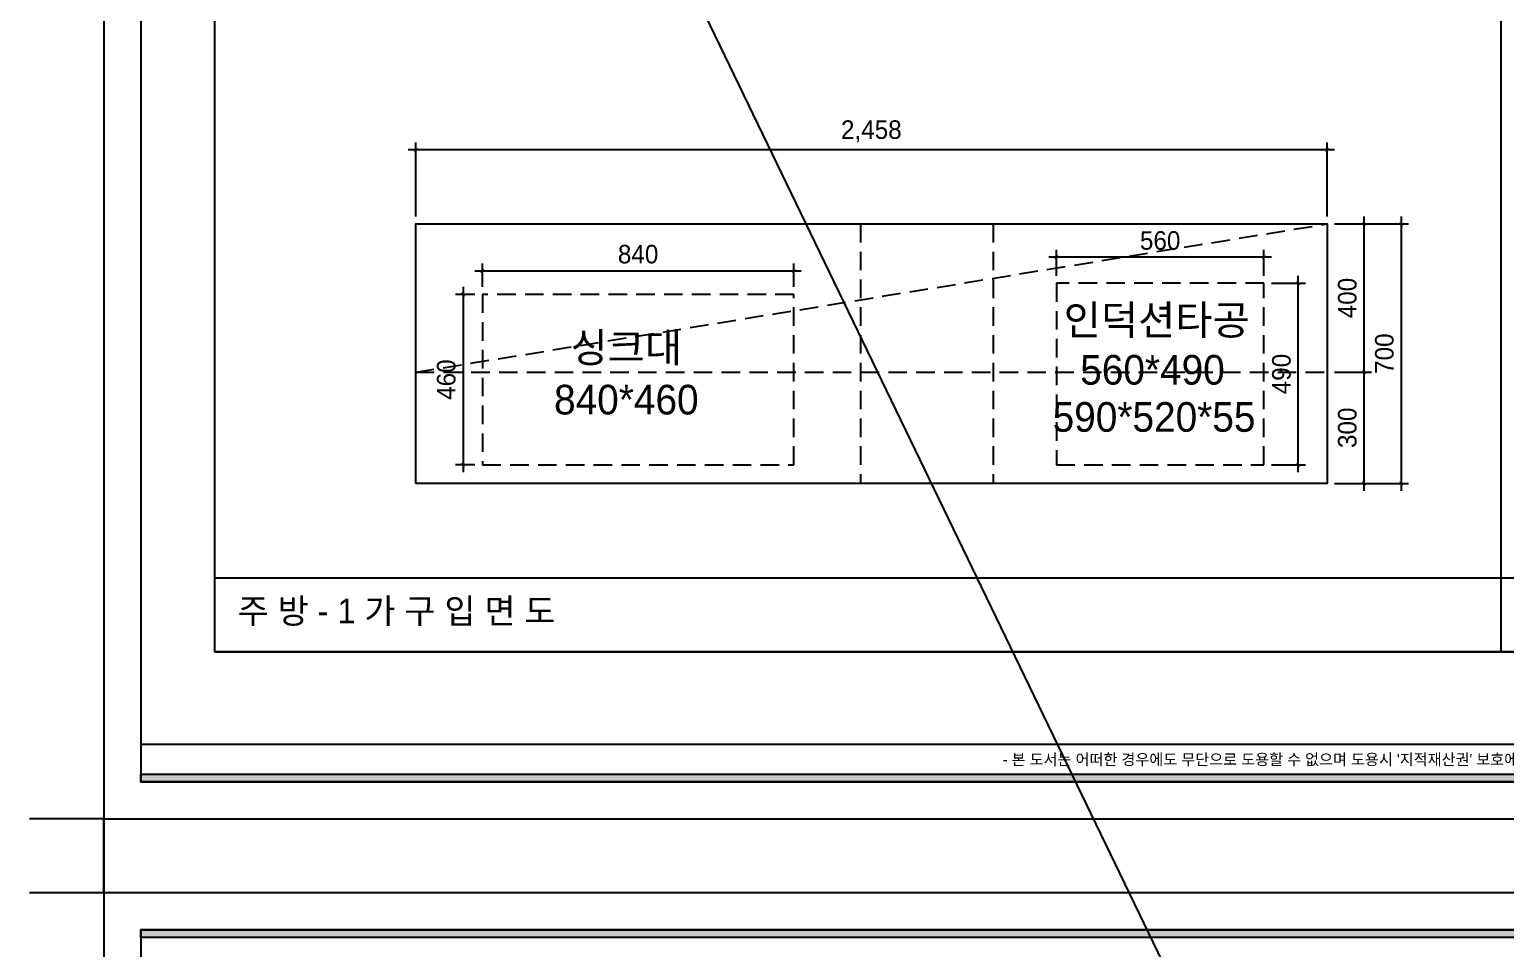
# Model space of a CAD drawing. Header units: inches. Extents: x 7740 to 83056, y -9304 to 75068.
# Drawn here: x 74256 to 78237, y 45806 to 48285 of the extents above; entities that cross this region are included whole.
import ezdxf
from ezdxf.enums import TextEntityAlignment as Align

# ---------------------------------------------------------------- set-up
doc = ezdxf.new("R2010")
doc.units = ezdxf.units.IN
doc.header["$LTSCALE"] = 50
doc.header["$MEASUREMENT"] = 0
doc.linetypes.add('DASHEDX2', pattern=[1.5, 1, -0.5])
for name, color, linetype in [('0-ELC TEXT', 7, 'Continuous'), ('0-SHEET', 7, 'Continuous'), ('06-FUR', 6, 'Continuous'), ('07-DIM', 5, 'Continuous'), ('F-SYM', 7, 'Continuous'), ('FORM(YOURNAME)-11', 1, 'Continuous')]:
    doc.layers.add(name, color=color, linetype=linetype)
doc.styles.add('HY울릉도L', font='Dotum.ttf')
doc.styles.add('YOURNAME', font='HY울릉도M.TTF')
doc.styles.add('코레일둥고', font='Korail_Round_Gothic_Medium.ttf')
doc.dimstyles.new('20', dxfattribs={"dimscale": 20, "dimtxt": 2.5, "dimasz": 1, "dimexe": 1, "dimexo": 1, "dimgap": 1, "dimtad": 1, "dimdec": 0, "dimrnd": 0.05, "dimdsep": 46, "dimlunit": 6, "dimtxsty": 'HY울릉도L', "dimblk": 'ARCHTICK', "dimcen": 2.5, "dimdle": 1, "dimclrd": 133, "dimclre": 133, "dimclrt": 30, "dimadec": 0, "dimazin": 0, "dimtfac": 1, "dimtdec": 0, "dimtix": 1, "dimtmove": 2, "dimatfit": 3, "dimldrblk": 'ARCHTICK', "dimfxl": 0, "dimlwd": -1, "dimlwe": -1, "dimarcsym": 0})

# ---------------------------------------------------------------- blocks, each defined once
blk = doc.blocks.new('FORM-PLAN')
at = {"layer": 'FORM(YOURNAME)-11'}
h = blk.add_hatch(color=256, dxfattribs=at)
h.dxf.hatch_style = 1
h.paths.add_polyline_path([(-71444, 55115), (10556, 55115), (10556, 54915), (-71444, 54915)])
h.paths.add_polyline_path([(-71444, -2085), (10556, -2085), (10556, -2285), (-71444, -2285)])
at = {"layer": 'Defpoints', "color": 158}
blk.add_line((1346, -1285), (-71444, -1285), dxfattribs=at)
at = {"layer": 'Defpoints', "color": 1}
for points in [[(-72444, 58115), (-72444, 56115), (-74444, 56115)], [(-72444, -5285), (-72444, -3285), (-74444, -3285)]]:
    blk.add_lwpolyline(points, dxfattribs=at)
at = {"layer": 'Defpoints', "color": 158}
for points in [[(-71444, -2285), (10556, -2285), (10556, 55115), (-71444, 55115)], [(-69444, 53115), (-64, 53115), (-64, 1215), (-69444, 1215)]]:
    blk.add_lwpolyline(points, close=True, dxfattribs=at)
at = {"layer": 'FORM(YOURNAME)-11', "color": 250}
blk.add_lwpolyline([(-72444, -3285), (11556, -3285), (11556, 56115), (-72444, 56115)], close=True, dxfattribs=at)
at = {"layer": 'FORM(YOURNAME)-11'}
for points in [[(-71444, 55115), (10556, 55115), (10556, 54915), (-71444, 54915)], [(-71444, -2085), (10556, -2085), (10556, -2285), (-71444, -2285)]]:
    blk.add_lwpolyline(points, close=True, dxfattribs=at)
at = {"layer": 'FORM(YOURNAME)-11', "color": 1, "style": 'YOURNAME'}
blk.add_text("- 본 도서는 어떠한 경우에도 무단으로 도용할 수 없으며 도용시 '지적재산권' 보호에 관한 법률에 의거, 법적 분쟁이 발생합니다.  또한 본 도서에 관한 모든 저작권은 당사에 있습니다. -", height=300, dxfattribs=at).set_placement((-32990, -1685), align=Align.MIDDLE_CENTER)
at = {"layer": 'FORM(YOURNAME)-11', "color": 3, "style": 'YOURNAME'}
for tag, height, p in [('1', 450, (9905, 18188)), ('2', 450, (9905, 17544)), ('3', 450, (9905, 16257)), ('4', 450, (9905, 14326)), ('5', 515, (9905, 12009)), ('6', 515, (9905, 9757)), ('7', 515, (9905, 7504)), ('8', 515, (9905, 5252)), ('9', 515, (9905, 2999)), ('10', 515, (5655, 811)), ('11', 515, (9905, 747)), ('12', 515, (5655, -1441)), ('13', 515, (9905, -1441))]:
    blk.add_attdef(tag, text='', height=height, dxfattribs=at).set_placement(p, align=Align.MIDDLE_RIGHT)
blk = doc.blocks.new('*U815')
at = {"layer": 'F-SYM', "xscale": 0.1, "yscale": 0.1, "zscale": 0.1}
blk.add_blockref('FORM-PLAN', (81700.2, 46484.2), dxfattribs=at)
blk = doc.blocks.new('_ARCHTICK')
at = {"color": 0, "linetype": 'ByBlock', "const_width": 0.075}
blk.add_lwpolyline([(-0.25, -0.25), (0.25, 0.25)], dxfattribs=at)
blk = doc.blocks.new('*D606')
at = {"layer": '07-DIM', "color": 133}
for p, q in [((77955.3, 47780.5), (77955.3, 47040.5)), ((77775.3, 47760.5), (77975.3, 47760.5)), ((77775.3, 47060.5), (77975.3, 47060.5))]:
    blk.add_line(p, q, dxfattribs=at)
at = {"layer": 'Defpoints', "color": 0}
for p in [(77755.3, 47760.5), (77755.3, 47060.5), (77955.3, 47060.5)]:
    blk.add_point(p, dxfattribs=at)
at = {"layer": '07-DIM', "color": 133, "xscale": 20, "yscale": 20, "zscale": 20}
for p, rotation in [((77955.3, 47760.5), 90), ((77955.3, 47060.5), 270)]:
    blk.add_blockref('_ARCHTICK', p, dxfattribs=dict(at, rotation=rotation))
at = {"layer": '07-DIM', "color": 30, "insert": (77910.2, 47410.5), "char_height": 50, "attachment_point": 5, "rotation": 90, "style": 'HY울릉도L'}
blk.add_mtext('700', dxfattribs=at)
blk = doc.blocks.new('*D607')
at = {"layer": '07-DIM', "color": 133}
for p, q in [((77855.3, 47040.5), (77855.3, 47380.5)), ((77775.3, 47360.5), (77875.3, 47360.5)), ((77775.3, 47060.5), (77875.3, 47060.5))]:
    blk.add_line(p, q, dxfattribs=at)
at = {"layer": 'Defpoints', "color": 0}
for p in [(77755.3, 47360.5), (77855.3, 47360.5), (77755.3, 47060.5)]:
    blk.add_point(p, dxfattribs=at)
at = {"layer": '07-DIM', "color": 133, "xscale": 20, "yscale": 20, "zscale": 20}
for p, rotation in [((77855.3, 47360.5), 90), ((77855.3, 47060.5), 270)]:
    blk.add_blockref('_ARCHTICK', p, dxfattribs=dict(at, rotation=rotation))
at = {"layer": '07-DIM', "color": 30, "insert": (77810.2, 47210.5), "char_height": 50, "attachment_point": 5, "rotation": 90, "style": 'HY울릉도L'}
blk.add_mtext('300', dxfattribs=at)
blk = doc.blocks.new('*D608')
at = {"layer": '07-DIM', "color": 133}
for p, q in [((77855.3, 47340.5), (77855.3, 47780.5)), ((77775.3, 47760.5), (77875.3, 47760.5)), ((77775.3, 47360.5), (77875.3, 47360.5))]:
    blk.add_line(p, q, dxfattribs=at)
at = {"layer": 'Defpoints', "color": 0}
for p in [(77755.3, 47760.5), (77855.3, 47760.5), (77755.3, 47360.5)]:
    blk.add_point(p, dxfattribs=at)
at = {"layer": '07-DIM', "color": 133, "xscale": 20, "yscale": 20, "zscale": 20}
for p, rotation in [((77855.3, 47760.5), 90), ((77855.3, 47360.5), 270)]:
    blk.add_blockref('_ARCHTICK', p, dxfattribs=dict(at, rotation=rotation))
at = {"layer": '07-DIM', "color": 30, "insert": (77810.2, 47560.5), "char_height": 50, "attachment_point": 5, "rotation": 90, "style": 'HY울릉도L'}
blk.add_mtext('400', dxfattribs=at)
blk = doc.blocks.new('*D609')
at = {"layer": '07-DIM', "color": 133}
for p, q in [((75297.3, 47780.5), (75297.3, 47980.5)), ((77755.3, 47780.5), (77755.3, 47980.5)), ((77775.3, 47960.5), (75277.3, 47960.5))]:
    blk.add_line(p, q, dxfattribs=at)
at = {"layer": 'Defpoints', "color": 0}
for p in [(75297.3, 47960.5), (75297.3, 47760.5), (77755.3, 47760.5)]:
    blk.add_point(p, dxfattribs=at)
at = {"layer": '07-DIM', "color": 133, "xscale": 20, "yscale": 20, "zscale": 20, "rotation": 180}
blk.add_blockref('_ARCHTICK', (75297.3, 47960.5), dxfattribs=at)
at = {"layer": '07-DIM', "color": 133, "xscale": 20, "yscale": 20, "zscale": 20}
blk.add_blockref('_ARCHTICK', (77755.3, 47960.5), dxfattribs=at)
at = {"layer": '07-DIM', "color": 30, "insert": (76526.3, 48010.3), "char_height": 50, "attachment_point": 5, "style": 'HY울릉도L'}
blk.add_mtext('2,458', dxfattribs=at)
blk = doc.blocks.new('*U816')
at = {"layer": 'F-SYM', "xscale": 0.1, "yscale": 0.1, "zscale": 0.1}
blk.add_blockref('FORM-PLAN', (81700.2, 40344.2), dxfattribs=at)
blk = doc.blocks.new('*D779')
at = {"layer": '06-FUR', "color": 133}
for p, q in [((75477.3, 47590.5), (75477.3, 47653.7)), ((76317.3, 47590.5), (76317.3, 47653.7)), ((75457.3, 47633.7), (76337.3, 47633.7))]:
    blk.add_line(p, q, dxfattribs=at)
at = {"layer": 'Defpoints', "color": 0}
for p in [(76317.3, 47633.7), (75477.3, 47570.5), (76317.3, 47570.5)]:
    blk.add_point(p, dxfattribs=at)
at = {"layer": '06-FUR', "color": 133, "xscale": 20, "yscale": 20, "zscale": 20, "rotation": 180}
blk.add_blockref('_ARCHTICK', (75477.3, 47633.7), dxfattribs=at)
at = {"layer": '06-FUR', "color": 133, "xscale": 20, "yscale": 20, "zscale": 20}
blk.add_blockref('_ARCHTICK', (76317.3, 47633.7), dxfattribs=at)
at = {"layer": '06-FUR', "color": 30, "insert": (75897.3, 47678.7), "char_height": 50, "attachment_point": 5, "style": 'HY울릉도L'}
blk.add_mtext('840', dxfattribs=at)
blk = doc.blocks.new('*D780')
at = {"layer": '06-FUR', "color": 133}
for p, q in [((75425.1, 47590.5), (75425.1, 47090.5)), ((75457.3, 47570.5), (75405.1, 47570.5)), ((75457.3, 47110.5), (75405.1, 47110.5))]:
    blk.add_line(p, q, dxfattribs=at)
at = {"layer": 'Defpoints', "color": 0}
for p in [(75477.3, 47570.5), (75425.1, 47110.5), (75477.3, 47110.5)]:
    blk.add_point(p, dxfattribs=at)
at = {"layer": '06-FUR', "color": 133, "xscale": 20, "yscale": 20, "zscale": 20}
for p, rotation in [((75425.1, 47570.5), 90), ((75425.1, 47110.5), 270)]:
    blk.add_blockref('_ARCHTICK', p, dxfattribs=dict(at, rotation=rotation))
at = {"layer": '06-FUR', "color": 30, "insert": (75380, 47340.5), "char_height": 50, "attachment_point": 5, "rotation": 90, "style": 'HY울릉도L'}
blk.add_mtext('460', dxfattribs=at)
blk = doc.blocks.new('*D782')
at = {"layer": '06-FUR', "color": 133}
for p, q in [((77677.6, 47090.5), (77677.6, 47620.5)), ((77605.3, 47600.5), (77697.6, 47600.5)), ((77605.3, 47110.5), (77697.6, 47110.5))]:
    blk.add_line(p, q, dxfattribs=at)
at = {"layer": 'Defpoints', "color": 0}
for p in [(77585.3, 47600.5), (77677.6, 47600.5), (77585.3, 47110.5)]:
    blk.add_point(p, dxfattribs=at)
at = {"layer": '06-FUR', "color": 133, "xscale": 20, "yscale": 20, "zscale": 20}
for p, rotation in [((77677.6, 47600.5), 90), ((77677.6, 47110.5), 270)]:
    blk.add_blockref('_ARCHTICK', p, dxfattribs=dict(at, rotation=rotation))
at = {"layer": '06-FUR', "color": 30, "insert": (77632.5, 47355.5), "char_height": 50, "attachment_point": 5, "rotation": 90, "style": 'HY울릉도L'}
blk.add_mtext('490', dxfattribs=at)
blk = doc.blocks.new('*D783')
at = {"layer": '06-FUR', "color": 133}
for p, q in [((77605.3, 47670.5), (77005.3, 47670.5)), ((77025.3, 47620.5), (77025.3, 47690.5)), ((77585.3, 47620.5), (77585.3, 47690.5))]:
    blk.add_line(p, q, dxfattribs=at)
at = {"layer": 'Defpoints', "color": 0}
for p in [(77025.3, 47670.5), (77025.3, 47600.5), (77585.3, 47600.5)]:
    blk.add_point(p, dxfattribs=at)
at = {"layer": '06-FUR', "color": 133, "xscale": 20, "yscale": 20, "zscale": 20, "rotation": 180}
blk.add_blockref('_ARCHTICK', (77025.3, 47670.5), dxfattribs=at)
at = {"layer": '06-FUR', "color": 133, "xscale": 20, "yscale": 20, "zscale": 20}
blk.add_blockref('_ARCHTICK', (77585.3, 47670.5), dxfattribs=at)
at = {"layer": '06-FUR', "color": 30, "insert": (77305.3, 47715.5), "char_height": 50, "attachment_point": 5, "style": 'HY울릉도L'}
blk.add_mtext('560', dxfattribs=at)

msp = doc.modelspace()

# ---------------------------------------------------------------- linework, layer by layer
at = {"layer": '0-SHEET'}
for p, q in [((78224.8, 46605.7), (78224.8, 51795.7)), ((74755.8, 46805.7), (81693.8, 46805.7)), ((74755.8, 46605.7), (81693.8, 46605.7))]:
    msp.add_line(p, q, dxfattribs=at)
at = {"layer": '06-FUR'}
msp.add_line((74255.8, 52095.7), (83055.8, 33875.7), dxfattribs=at)
at = {"layer": '06-FUR', "color": 8, "linetype": 'DASHEDX2'}
for p, q in [((75297.3, 47360.5), (77755.3, 47760.5)), ((76497.3, 47760.5), (76497.3, 47060.5)), ((76855.3, 47760.5), (76855.3, 47060.5)), ((75297.3, 47360.5), (77755.3, 47360.5))]:
    msp.add_line(p, q, dxfattribs=at)
at = {"layer": '06-FUR'}
msp.add_lwpolyline([(75297.3, 47060.5), (75297.3, 47760.5), (77755.3, 47760.5), (77755.3, 47060.5)], close=True, dxfattribs=at)
at = {"layer": '06-FUR', "color": 8, "linetype": 'DASHEDX2'}
for points in [[(77025.3, 47110.5), (77585.3, 47110.5), (77585.3, 47600.5), (77025.3, 47600.5)], [(75477.3, 47110.5), (76317.3, 47110.5), (76317.3, 47570.5), (75477.3, 47570.5)]]:
    msp.add_lwpolyline(points, close=True, dxfattribs=at)

# ---------------------------------------------------------------- block references
at = {"layer": '06-FUR'}
for name in ['*U815', '*U816']:
    msp.add_blockref(name, (0, 0), dxfattribs=at)

# ---------------------------------------------------------------- texts
at = {"layer": '0-ELC TEXT', "style": '코레일둥고'}
msp.add_text('주 방 - 1 가 구 입 면 도', height=66.667, dxfattribs=at).set_placement((74817.3, 46683))
at = {"layer": '06-FUR', "color": 8, "style": '코레일둥고'}
for s, p in [('인덕션타공', (77044.9, 47461.3)), ('싱크대', (75714.8, 47387.1)), ('560*490', (77089.6, 47327)), ('840*460', (75670.5, 47246.5)), ('590*520*55', (77015.3, 47199.8))]:
    msp.add_text(s, height=80, dxfattribs=at).set_placement(p)

# ---------------------------------------------------------------- dimensions: what is measured, and where the dimension line sits
at = {"layer": '06-FUR'}
for base, p1, p2, picture, middle in [((77025.3, 47670.5), (77585.3, 47600.5), (77025.3, 47600.5), '*D783', (77305.3, 47715.5)), ((76317.3, 47633.7), (75477.3, 47570.5), (76317.3, 47570.5), '*D779', (75897.3, 47678.7))]:
    dim = msp.add_linear_dim(base=base, p1=p1, p2=p2, dimstyle='20', override={"dimfxl": 1.25}, dxfattribs=at)
    dim.commit()
    dim.dimension.update_dxf_attribs({"geometry": picture, "text_midpoint": middle})
for base, p1, p2, picture, middle in [((77677.6, 47600.5), (77585.3, 47110.5), (77585.3, 47600.5), '*D782', (77632.5, 47355.5)), ((75425.1, 47110.5), (75477.3, 47570.5), (75477.3, 47110.5), '*D780', (75380, 47340.5))]:
    dim = msp.add_linear_dim(base=base, p1=p1, p2=p2, angle=90, dimstyle='20', override={"dimfxl": 1.25}, dxfattribs=at)
    dim.commit()
    dim.dimension.update_dxf_attribs({"geometry": picture, "text_midpoint": middle})
at = {"layer": '07-DIM'}
dim = msp.add_linear_dim(base=(75297.3, 47960.5), p1=(77755.3, 47760.5), p2=(75297.3, 47760.5), dimstyle='20', dxfattribs=at)
dim.commit()
dim.dimension.update_dxf_attribs({"geometry": '*D609', "text_midpoint": (76526.3, 48010.3)})
for base, p1, p2, picture, middle in [((77955.3, 47060.5), (77755.3, 47760.5), (77755.3, 47060.5), '*D606', (77910.2, 47410.5)), ((77855.3, 47760.5), (77755.3, 47360.5), (77755.3, 47760.5), '*D608', (77810.2, 47560.5)), ((77855.3, 47360.5), (77755.3, 47060.5), (77755.3, 47360.5), '*D607', (77810.2, 47210.5))]:
    dim = msp.add_linear_dim(base=base, p1=p1, p2=p2, angle=90, dimstyle='20', dxfattribs=at)
    dim.commit()
    dim.dimension.update_dxf_attribs({"geometry": picture, "text_midpoint": middle})

doc.saveas('drawing.dxf')
